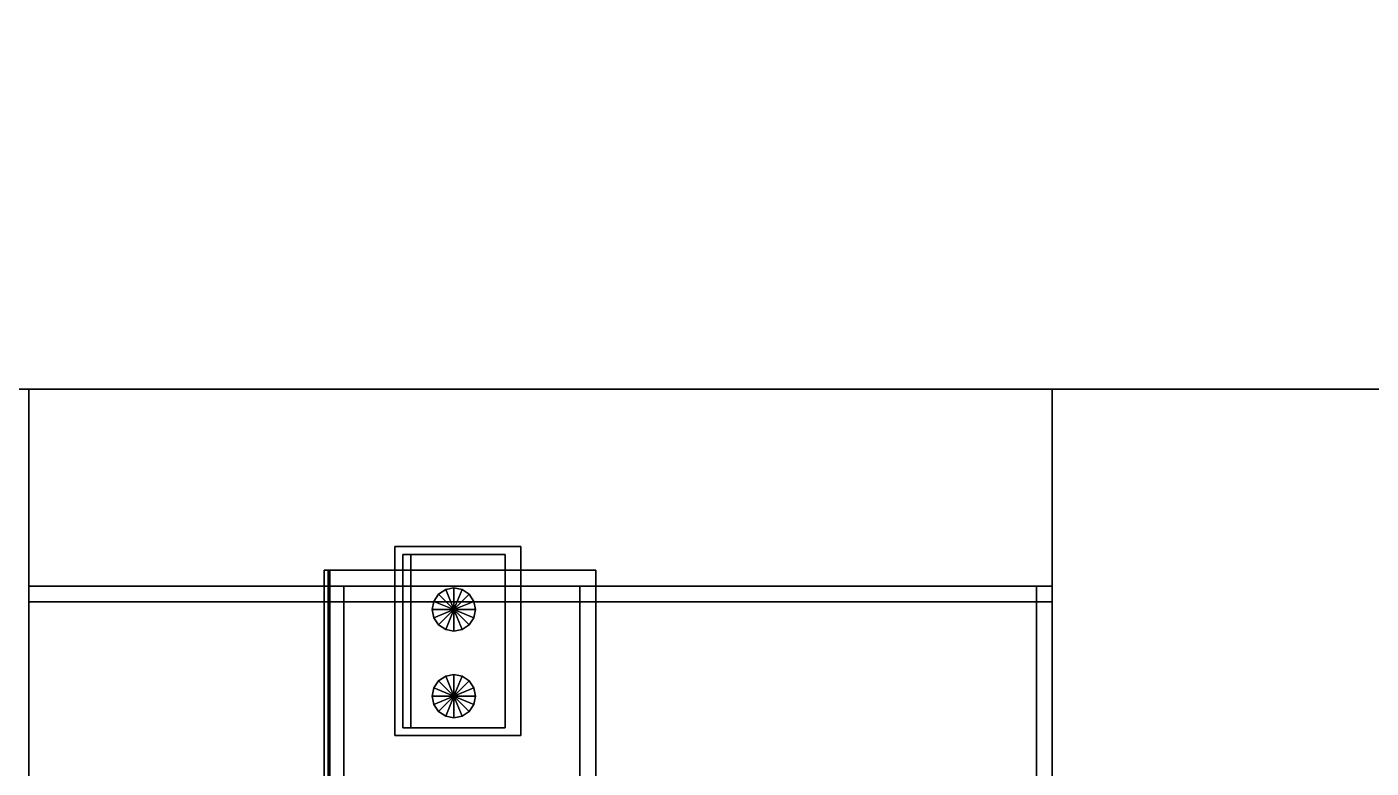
# Model space of a CAD drawing. Header units: millimetres. Extents: x -8000 to 18500, y -500 to 32500.
# Drawn here: x 1195 to 4610, y 6538 to 8420 of the extents above; entities that cross this region are included whole.
import ezdxf

# ---------------------------------------------------------------- set-up
doc = ezdxf.new("R2010")
doc.units = ezdxf.units.MM
for name, color, linetype in [('3D-BARISTA-BAR', 7, 'Continuous'), ('3D-FINISH', 7, 'Continuous'), ('3D-GLAZING', 7, 'Continuous'), ('3D-LIGHTS', 7, 'Continuous'), ('3D-ROOF', 7, 'Continuous'), ('3D-SLABS', 7, 'Continuous')]:
    doc.layers.add(name, color=color, linetype=linetype)

msp = doc.modelspace()

# ---------------------------------------------------------------- linework, layer by layer
at = {"layer": '3D-BARISTA-BAR', "color": 7}
for points in [[(2130, 6620, 1510), (2130, 7100, 1510), (2450, 7100, 1510), (2450, 6620, 1510)], [(2130, 7100, 1510), (2130, 7100, 1535), (2450, 7100, 1535), (2450, 7100, 1510)], [(2130, 6620, 1510), (2130, 6620, 1535), (2130, 7100, 1535), (2130, 7100, 1510)], [(2130, 6620, 1535), (2450, 6620, 1535), (2450, 7100, 1535), (2130, 7100, 1535)], [(2150, 6640, 1535), (2150, 7080, 1535), (2170, 7080, 1535), (2170, 6640, 1535)], [(2150, 7080, 1535), (2150, 7080, 1715), (2170, 7080, 1715), (2170, 7080, 1535)], [(2150, 6640, 1535), (2150, 6640, 1715), (2150, 7080, 1715), (2150, 7080, 1535)], [(2150, 6640, 1715), (2170, 6640, 1715), (2170, 7080, 1715), (2150, 7080, 1715)], [(2150, 6640, 1695), (2150, 7080, 1695), (2410, 7080, 1695), (2410, 6640, 1695)], [(2150, 7080, 1695), (2150, 7080, 1715), (2410, 7080, 1715), (2410, 7080, 1695)], [(2150, 6640, 1695), (2150, 6640, 1715), (2150, 7080, 1715), (2150, 7080, 1695)], [(2150, 6640, 1715), (2410, 6640, 1715), (2410, 7080, 1715), (2150, 7080, 1715)], [(2170, 6640, 1535), (2170, 7080, 1535), (2170, 7080, 1715), (2170, 6640, 1715)], [(2410, 6640, 1695), (2410, 7080, 1695), (2410, 7080, 1715), (2410, 6640, 1715)], [(2450, 6620, 1510), (2450, 7100, 1510), (2450, 7100, 1535), (2450, 6620, 1535)], [(1960, 3460, 1460), (1960, 7040, 1460), (2640, 7040, 1460), (2640, 3460, 1460)], [(1960, 7040, 1460), (1960, 7040, 1510), (2640, 7040, 1510), (2640, 7040, 1460)], [(1960, 3460, 1460), (1960, 3460, 1510), (1960, 7040, 1510), (1960, 7040, 1460)], [(1960, 3460, 1510), (2640, 3460, 1510), (2640, 7040, 1510), (1960, 7040, 1510)], [(2640, 3460, 1460), (2640, 7040, 1460), (2640, 7040, 1510), (2640, 3460, 1510)], [(2000, 3500, 600), (2000, 7000, 600), (2600, 7000, 600), (2600, 3500, 600)], [(2000, 7000, 600), (2000, 7000, 1460), (2600, 7000, 1460), (2600, 7000, 600)], [(2000, 3500, 600), (2000, 3500, 1460), (2000, 7000, 1460), (2000, 7000, 600)], [(2000, 3500, 1460), (2600, 3500, 1460), (2600, 7000, 1460), (2000, 7000, 1460)], [(2241.1, 6978.9, 1715), (2229.2, 6961, 1715), (2229.2, 6961, 1790), (2241.1, 6978.9, 1790)], [(2280, 6940, 1790), (2241.1, 6978.9, 1790), (2229.2, 6961, 1790), (2280, 6940, 1790)], [(2280, 6940, 1715), (2229.2, 6961, 1715), (2241.1, 6978.9, 1715), (2280, 6940, 1715)], [(2259, 6990.8, 1715), (2241.1, 6978.9, 1715), (2241.1, 6978.9, 1790), (2259, 6990.8, 1790)], [(2280, 6940, 1790), (2259, 6990.8, 1790), (2241.1, 6978.9, 1790), (2280, 6940, 1790)], [(2280, 6940, 1715), (2241.1, 6978.9, 1715), (2259, 6990.8, 1715), (2280, 6940, 1715)], [(2280, 6995, 1715), (2259, 6990.8, 1715), (2259, 6990.8, 1790), (2280, 6995, 1790)], [(2280, 6940, 1790), (2280, 6995, 1790), (2259, 6990.8, 1790), (2280, 6940, 1790)], [(2280, 6940, 1715), (2259, 6990.8, 1715), (2280, 6995, 1715), (2280, 6940, 1715)], [(2301, 6990.8, 1715), (2280, 6995, 1715), (2280, 6995, 1790), (2301, 6990.8, 1790)], [(2280, 6940, 1790), (2301, 6990.8, 1790), (2280, 6995, 1790), (2280, 6940, 1790)], [(2280, 6940, 1715), (2280, 6995, 1715), (2301, 6990.8, 1715), (2280, 6940, 1715)], [(2280, 6940, 1790), (2318.9, 6978.9, 1790), (2301, 6990.8, 1790), (2280, 6940, 1790)], [(2280, 6940, 1715), (2301, 6990.8, 1715), (2318.9, 6978.9, 1715), (2280, 6940, 1715)], [(2280, 6940, 1790), (2330.8, 6961, 1790), (2318.9, 6978.9, 1790), (2280, 6940, 1790)], [(2280, 6940, 1715), (2318.9, 6978.9, 1715), (2330.8, 6961, 1715), (2280, 6940, 1715)], [(2318.9, 6978.9, 1715), (2301, 6990.8, 1715), (2301, 6990.8, 1790), (2318.9, 6978.9, 1790)], [(2330.8, 6961, 1715), (2318.9, 6978.9, 1715), (2318.9, 6978.9, 1790), (2330.8, 6961, 1790)], [(2600, 3500, 600), (2600, 7000, 600), (2600, 7000, 1460), (2600, 3500, 1460)], [(2229.2, 6961, 1715), (2225, 6940, 1715), (2225, 6940, 1790), (2229.2, 6961, 1790)], [(2280, 6940, 1790), (2229.2, 6961, 1790), (2225, 6940, 1790), (2280, 6940, 1790)], [(2280, 6940, 1715), (2225, 6940, 1715), (2229.2, 6961, 1715), (2280, 6940, 1715)], [(2225, 6940, 1715), (2229.2, 6919, 1715), (2229.2, 6919, 1790), (2225, 6940, 1790)], [(2280, 6940, 1790), (2225, 6940, 1790), (2229.2, 6919, 1790), (2280, 6940, 1790)], [(2280, 6940, 1715), (2229.2, 6919, 1715), (2225, 6940, 1715), (2280, 6940, 1715)], [(2280, 6940, 1790), (2229.2, 6919, 1790), (2241.1, 6901.1, 1790), (2280, 6940, 1790)], [(2280, 6940, 1715), (2241.1, 6901.1, 1715), (2229.2, 6919, 1715), (2280, 6940, 1715)], [(2280, 6940, 1790), (2241.1, 6901.1, 1790), (2259, 6889.2, 1790), (2280, 6940, 1790)], [(2280, 6940, 1715), (2259, 6889.2, 1715), (2241.1, 6901.1, 1715), (2280, 6940, 1715)], [(2280, 6940, 1790), (2259, 6889.2, 1790), (2280, 6885, 1790), (2280, 6940, 1790)], [(2280, 6940, 1715), (2280, 6885, 1715), (2259, 6889.2, 1715), (2280, 6940, 1715)], [(2280, 6940, 1790), (2335, 6940, 1790), (2330.8, 6961, 1790), (2280, 6940, 1790)], [(2280, 6940, 1715), (2330.8, 6961, 1715), (2335, 6940, 1715), (2280, 6940, 1715)], [(2280, 6940, 1790), (2280, 6885, 1790), (2301, 6889.2, 1790), (2280, 6940, 1790)], [(2280, 6940, 1715), (2301, 6889.2, 1715), (2280, 6885, 1715), (2280, 6940, 1715)], [(2280, 6940, 1790), (2301, 6889.2, 1790), (2318.9, 6901.1, 1790), (2280, 6940, 1790)], [(2280, 6940, 1715), (2318.9, 6901.1, 1715), (2301, 6889.2, 1715), (2280, 6940, 1715)], [(2280, 6940, 1790), (2318.9, 6901.1, 1790), (2330.8, 6919, 1790), (2280, 6940, 1790)], [(2280, 6940, 1715), (2330.8, 6919, 1715), (2318.9, 6901.1, 1715), (2280, 6940, 1715)], [(2280, 6940, 1790), (2330.8, 6919, 1790), (2335, 6940, 1790), (2280, 6940, 1790)], [(2280, 6940, 1715), (2335, 6940, 1715), (2330.8, 6919, 1715), (2280, 6940, 1715)], [(2335, 6940, 1715), (2330.8, 6961, 1715), (2330.8, 6961, 1790), (2335, 6940, 1790)], [(2330.8, 6919, 1715), (2335, 6940, 1715), (2335, 6940, 1790), (2330.8, 6919, 1790)], [(2229.2, 6919, 1715), (2241.1, 6901.1, 1715), (2241.1, 6901.1, 1790), (2229.2, 6919, 1790)], [(2241.1, 6901.1, 1715), (2259, 6889.2, 1715), (2259, 6889.2, 1790), (2241.1, 6901.1, 1790)], [(2301, 6889.2, 1715), (2318.9, 6901.1, 1715), (2318.9, 6901.1, 1790), (2301, 6889.2, 1790)], [(2318.9, 6901.1, 1715), (2330.8, 6919, 1715), (2330.8, 6919, 1790), (2318.9, 6901.1, 1790)], [(2259, 6889.2, 1715), (2280, 6885, 1715), (2280, 6885, 1790), (2259, 6889.2, 1790)], [(2280, 6885, 1715), (2301, 6889.2, 1715), (2301, 6889.2, 1790), (2280, 6885, 1790)], [(2259, 6770.8, 1715), (2241.1, 6758.9, 1715), (2241.1, 6758.9, 1790), (2259, 6770.8, 1790)], [(2280, 6720, 1790), (2259, 6770.8, 1790), (2241.1, 6758.9, 1790), (2280, 6720, 1790)], [(2280, 6720, 1715), (2241.1, 6758.9, 1715), (2259, 6770.8, 1715), (2280, 6720, 1715)], [(2280, 6775, 1715), (2259, 6770.8, 1715), (2259, 6770.8, 1790), (2280, 6775, 1790)], [(2280, 6720, 1790), (2280, 6775, 1790), (2259, 6770.8, 1790), (2280, 6720, 1790)], [(2280, 6720, 1715), (2259, 6770.8, 1715), (2280, 6775, 1715), (2280, 6720, 1715)], [(2301, 6770.8, 1715), (2280, 6775, 1715), (2280, 6775, 1790), (2301, 6770.8, 1790)], [(2280, 6720, 1790), (2301, 6770.8, 1790), (2280, 6775, 1790), (2280, 6720, 1790)], [(2280, 6720, 1715), (2280, 6775, 1715), (2301, 6770.8, 1715), (2280, 6720, 1715)], [(2280, 6720, 1790), (2318.9, 6758.9, 1790), (2301, 6770.8, 1790), (2280, 6720, 1790)], [(2280, 6720, 1715), (2301, 6770.8, 1715), (2318.9, 6758.9, 1715), (2280, 6720, 1715)], [(2318.9, 6758.9, 1715), (2301, 6770.8, 1715), (2301, 6770.8, 1790), (2318.9, 6758.9, 1790)], [(2229.2, 6741, 1715), (2225, 6720, 1715), (2225, 6720, 1790), (2229.2, 6741, 1790)], [(2280, 6720, 1790), (2229.2, 6741, 1790), (2225, 6720, 1790), (2280, 6720, 1790)], [(2280, 6720, 1715), (2225, 6720, 1715), (2229.2, 6741, 1715), (2280, 6720, 1715)], [(2241.1, 6758.9, 1715), (2229.2, 6741, 1715), (2229.2, 6741, 1790), (2241.1, 6758.9, 1790)], [(2280, 6720, 1790), (2241.1, 6758.9, 1790), (2229.2, 6741, 1790), (2280, 6720, 1790)], [(2280, 6720, 1715), (2229.2, 6741, 1715), (2241.1, 6758.9, 1715), (2280, 6720, 1715)], [(2280, 6720, 1790), (2330.8, 6741, 1790), (2318.9, 6758.9, 1790), (2280, 6720, 1790)], [(2280, 6720, 1715), (2318.9, 6758.9, 1715), (2330.8, 6741, 1715), (2280, 6720, 1715)], [(2280, 6720, 1790), (2335, 6720, 1790), (2330.8, 6741, 1790), (2280, 6720, 1790)], [(2280, 6720, 1715), (2330.8, 6741, 1715), (2335, 6720, 1715), (2280, 6720, 1715)], [(2330.8, 6741, 1715), (2318.9, 6758.9, 1715), (2318.9, 6758.9, 1790), (2330.8, 6741, 1790)], [(2335, 6720, 1715), (2330.8, 6741, 1715), (2330.8, 6741, 1790), (2335, 6720, 1790)], [(2225, 6720, 1715), (2229.2, 6699, 1715), (2229.2, 6699, 1790), (2225, 6720, 1790)], [(2280, 6720, 1790), (2225, 6720, 1790), (2229.2, 6699, 1790), (2280, 6720, 1790)], [(2280, 6720, 1715), (2229.2, 6699, 1715), (2225, 6720, 1715), (2280, 6720, 1715)], [(2280, 6720, 1790), (2229.2, 6699, 1790), (2241.1, 6681.1, 1790), (2280, 6720, 1790)], [(2280, 6720, 1715), (2241.1, 6681.1, 1715), (2229.2, 6699, 1715), (2280, 6720, 1715)], [(2229.2, 6699, 1715), (2241.1, 6681.1, 1715), (2241.1, 6681.1, 1790), (2229.2, 6699, 1790)], [(2280, 6720, 1790), (2241.1, 6681.1, 1790), (2259, 6669.2, 1790), (2280, 6720, 1790)], [(2280, 6720, 1715), (2259, 6669.2, 1715), (2241.1, 6681.1, 1715), (2280, 6720, 1715)], [(2280, 6720, 1790), (2259, 6669.2, 1790), (2280, 6665, 1790), (2280, 6720, 1790)], [(2280, 6720, 1715), (2280, 6665, 1715), (2259, 6669.2, 1715), (2280, 6720, 1715)], [(2280, 6720, 1790), (2280, 6665, 1790), (2301, 6669.2, 1790), (2280, 6720, 1790)], [(2280, 6720, 1715), (2301, 6669.2, 1715), (2280, 6665, 1715), (2280, 6720, 1715)], [(2280, 6720, 1790), (2301, 6669.2, 1790), (2318.9, 6681.1, 1790), (2280, 6720, 1790)], [(2280, 6720, 1715), (2318.9, 6681.1, 1715), (2301, 6669.2, 1715), (2280, 6720, 1715)], [(2280, 6720, 1790), (2318.9, 6681.1, 1790), (2330.8, 6699, 1790), (2280, 6720, 1790)], [(2280, 6720, 1715), (2330.8, 6699, 1715), (2318.9, 6681.1, 1715), (2280, 6720, 1715)], [(2280, 6720, 1790), (2330.8, 6699, 1790), (2335, 6720, 1790), (2280, 6720, 1790)], [(2280, 6720, 1715), (2335, 6720, 1715), (2330.8, 6699, 1715), (2280, 6720, 1715)], [(2318.9, 6681.1, 1715), (2330.8, 6699, 1715), (2330.8, 6699, 1790), (2318.9, 6681.1, 1790)], [(2330.8, 6699, 1715), (2335, 6720, 1715), (2335, 6720, 1790), (2330.8, 6699, 1790)], [(2241.1, 6681.1, 1715), (2259, 6669.2, 1715), (2259, 6669.2, 1790), (2241.1, 6681.1, 1790)], [(2259, 6669.2, 1715), (2280, 6665, 1715), (2280, 6665, 1790), (2259, 6669.2, 1790)], [(2280, 6665, 1715), (2301, 6669.2, 1715), (2301, 6669.2, 1790), (2280, 6665, 1790)], [(2301, 6669.2, 1715), (2318.9, 6681.1, 1715), (2318.9, 6681.1, 1790), (2301, 6669.2, 1790)], [(2150, 6640, 1535), (2170, 6640, 1535), (2170, 6640, 1715), (2150, 6640, 1715)], [(2150, 6640, 1695), (2410, 6640, 1695), (2410, 6640, 1715), (2150, 6640, 1715)], [(2130, 6620, 1510), (2450, 6620, 1510), (2450, 6620, 1535), (2130, 6620, 1535)]]:
    msp.add_3dface(points, dxfattribs=at)
at = {"layer": '3D-FINISH', "color": 7}
for points in [[(200, 200, 590), (200, 9800, 590), (9800, 9800, 590), (9800, 200, 590)], [(200, 200, 600), (9800, 200, 600), (9800, 9800, 600), (200, 9800, 600)], [(200, 200, 3990), (200, 9800, 3990), (9800, 9800, 3990), (9800, 200, 3990)], [(200, 200, 4000), (9800, 200, 4000), (9800, 9800, 4000), (200, 9800, 4000)]]:
    msp.add_3dface(points, dxfattribs=at)
at = {"layer": '3D-GLAZING', "color": 7}
for points in [[(1200, 6960, 4000), (1200, 7000, 4000), (3800, 7000, 4000), (3800, 6960, 4000)], [(1200, 7000, 4000), (1200, 7000, 5100), (3800, 7000, 5100), (3800, 7000, 4000)], [(1200, 6960, 4000), (1200, 6960, 5100), (1200, 7000, 5100), (1200, 7000, 4000)], [(1200, 6960, 5100), (3800, 6960, 5100), (3800, 7000, 5100), (1200, 7000, 5100)], [(3760, 4000, 4000), (3760, 7000, 4000), (3800, 7000, 4000), (3800, 4000, 4000)], [(3760, 7000, 4000), (3760, 7000, 5100), (3800, 7000, 5100), (3800, 7000, 4000)], [(3760, 4000, 4000), (3760, 4000, 5100), (3760, 7000, 5100), (3760, 7000, 4000)], [(3760, 4000, 5100), (3800, 4000, 5100), (3800, 7000, 5100), (3760, 7000, 5100)], [(3800, 6960, 4000), (3800, 7000, 4000), (3800, 7000, 5100), (3800, 6960, 5100)], [(3800, 4000, 4000), (3800, 7000, 4000), (3800, 7000, 5100), (3800, 4000, 5100)], [(1200, 6960, 4000), (3800, 6960, 4000), (3800, 6960, 5100), (1200, 6960, 5100)]]:
    msp.add_3dface(points, dxfattribs=at)
at = {"layer": '3D-LIGHTS', "color": 7}
for points in [[(1950, 3460, 1450), (1950, 7040, 1450), (1965, 7040, 1450), (1965, 3460, 1450)], [(1950, 7040, 1450), (1950, 7040, 1462), (1965, 7040, 1462), (1965, 7040, 1450)], [(1950, 3460, 1450), (1950, 3460, 1462), (1950, 7040, 1462), (1950, 7040, 1450)], [(1950, 3460, 1462), (1965, 3460, 1462), (1965, 7040, 1462), (1950, 7040, 1462)], [(1965, 3460, 1450), (1965, 7040, 1450), (1965, 7040, 1462), (1965, 3460, 1462)]]:
    msp.add_3dface(points, dxfattribs=at)
at = {"layer": '3D-ROOF', "color": 7}
for points in [[(0, 0, 7000), (0, 10000, 7000), (10000, 10000, 7000), (10000, 0, 7000)], [(0, 0, 7200), (10000, 0, 7200), (10000, 10000, 7200), (0, 10000, 7200)]]:
    msp.add_3dface(points, dxfattribs=at)
at = {"layer": '3D-SLABS', "color": 7}
for points in [[(0, 0), (0, 10000), (10000, 10000), (10000, 0)], [(0, 0, 600), (10000, 0, 600), (10000, 10000, 600), (0, 10000, 600)], [(0, 7500, 3800), (0, 10000, 3800), (10000, 10000, 3800), (10000, 7500, 3800)], [(0, 7500, 4000), (10000, 7500, 4000), (10000, 10000, 4000), (0, 10000, 4000)], [(0, 7500, 3800), (10000, 7500, 3800), (10000, 7500, 4000), (0, 7500, 4000)], [(0, 4000, 3800), (0, 7500, 3800), (1200, 7500, 3800), (1200, 4000, 3800)], [(0, 7500, 3800), (0, 7500, 4000), (1200, 7500, 4000), (1200, 7500, 3800)], [(0, 4000, 4000), (1200, 4000, 4000), (1200, 7500, 4000), (0, 7500, 4000)], [(1200, 4000, 3800), (1200, 7500, 3800), (1200, 7500, 4000), (1200, 4000, 4000)], [(3800, 4000, 3800), (3800, 7500, 3800), (7800, 7500, 3800), (7800, 4000, 3800)], [(3800, 7500, 3800), (3800, 7500, 4000), (7800, 7500, 4000), (7800, 7500, 3800)], [(3800, 4000, 3800), (3800, 4000, 4000), (3800, 7500, 4000), (3800, 7500, 3800)], [(3800, 4000, 4000), (7800, 4000, 4000), (7800, 7500, 4000), (3800, 7500, 4000)]]:
    msp.add_3dface(points, dxfattribs=at)

doc.saveas('drawing.dxf')
